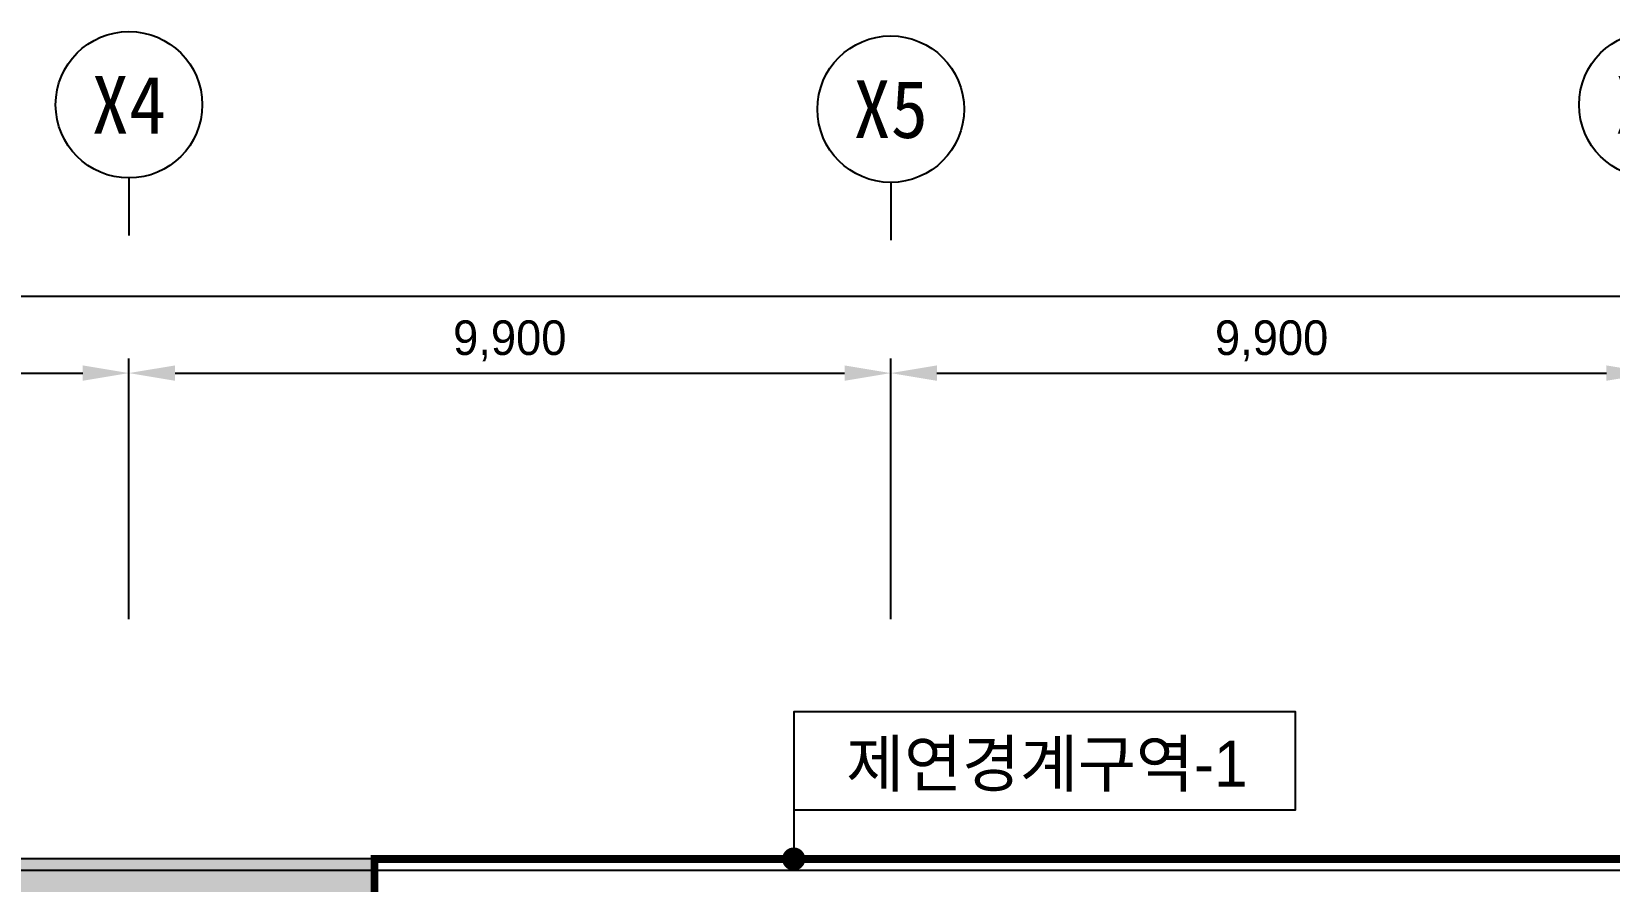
# Model space of a CAD drawing. Header units: millimetres. Extents: x 118559 to 211622, y 1329 to 63037.
# Drawn here: x 135965 to 156470, y 51982 to 63037 of the extents above; entities that cross this region are included whole.
import ezdxf
from ezdxf.enums import TextEntityAlignment as Align

# ---------------------------------------------------------------- set-up
doc = ezdxf.new("R2010")
doc.units = ezdxf.units.MM
doc.header["$LTSCALE"] = 120
doc.linetypes.add('HIDDENX2', pattern=[0.75, 0.5, -0.25])
for name, color, linetype in [('1구역', 41, 'Continuous'), ('ARCH', 9, 'Continuous'), ('duct-si', 7, 'Continuous'), ('FIRE-NOTE', 7, 'Continuous'), ('공사제외', 5, 'Continuous')]:
    doc.layers.add(name, color=color, linetype=linetype)
doc.styles.add('TT', font='')
doc.styles.add('돋움', font='')
doc.styles.add('울릉도l', font='')
doc.styles.get('TT').set_extended_font_data('Dotum')
doc.styles.get('돋움').set_extended_font_data('DotumChe')
doc.styles.get('울릉도l').set_extended_font_data('Dotum')
doc.dimstyles.new('HS-300', dxfattribs={"dimscale": 150, "dimtxt": 3, "dimasz": 4, "dimexe": 1.25, "dimexo": 2, "dimgap": 1, "dimtad": 1, "dimtoh": 1, "dimdec": 0, "dimlunit": 6, "dimtxsty": '울릉도l', "dimcen": 2.5, "dimclrd": 15, "dimclre": 15, "dimadec": 0, "dimazin": 0, "dimtfac": 1, "dimtdec": 0, "dimtmove": 0, "dimatfit": 3, "dimfxl": 0, "dimarcsym": 0})

# ---------------------------------------------------------------- blocks, each defined once
blk = doc.blocks.new('*U3')
blk.add_line((0, 5), (0, 0))
blk.add_circle((0, 11.35), 6.35)
at = {"color": 3, "style": '돋움'}
blk.add_attdef('NO', text='', height=5, dxfattribs=at).set_placement((0, 11.35), align=Align.MIDDLE_CENTER)
blk = doc.blocks.new('*D14')
at = {"layer": 'ARCH', "color": 1, "lineweight": -2}
for p, q in [((127330, 55394, 0), (127330, 58782, 0)), ((137230, 55394, 0), (137230, 58782, 0)), ((127930, 58594, 0), (136630, 58594, 0))]:
    blk.add_line(p, q, dxfattribs=at)
at = {"layer": 'ARCH', "color": 1}
for points in [[(127930, 58694, 0), (127930, 58494, 0), (127330, 58594, 0)], [(136630, 58694, 0), (136630, 58494, 0), (137230, 58594, 0)]]:
    blk.add_solid(points, dxfattribs=at)
at = {"layer": 'ARCH', "color": 0, "insert": (132280, 59013, 0), "char_height": 450, "attachment_point": 5, "style": '울릉도l'}
blk.add_mtext('9,900', dxfattribs=at)
blk = doc.blocks.new('*D15')
at = {"layer": 'ARCH', "color": 1, "lineweight": -2}
for p, q in [((137230, 55394, 0), (137230, 58782, 0)), ((147130, 55394, 0), (147130, 58782, 0)), ((137830, 58594, 0), (146530, 58594, 0))]:
    blk.add_line(p, q, dxfattribs=at)
at = {"layer": 'ARCH', "color": 1}
for points in [[(137830, 58694, 0), (137830, 58494, 0), (137230, 58594, 0)], [(146530, 58694, 0), (146530, 58494, 0), (147130, 58594, 0)]]:
    blk.add_solid(points, dxfattribs=at)
at = {"layer": 'ARCH', "color": 0, "insert": (142180, 59013, 0), "char_height": 450, "attachment_point": 5, "style": '울릉도l'}
blk.add_mtext('9,900', dxfattribs=at)
blk = doc.blocks.new('*D16')
at = {"layer": 'ARCH', "color": 1, "lineweight": -2}
for p, q in [((147130, 55394, 0), (147130, 58782, 0)), ((157030, 55394, 0), (157030, 58782, 0)), ((147730, 58594, 0), (156430, 58594, 0))]:
    blk.add_line(p, q, dxfattribs=at)
at = {"layer": 'ARCH', "color": 1}
for points in [[(147730, 58694, 0), (147730, 58494, 0), (147130, 58594, 0)], [(156430, 58694, 0), (156430, 58494, 0), (157030, 58594, 0)]]:
    blk.add_solid(points, dxfattribs=at)
at = {"layer": 'ARCH', "color": 0, "insert": (152080, 59013, 0), "char_height": 450, "attachment_point": 5, "style": '울릉도l'}
blk.add_mtext('9,900', dxfattribs=at)
blk = doc.blocks.new('*D7')
at = {"layer": 'ARCH', "color": 1, "lineweight": -2}
for p, q in [((127330, 55694, 0), (127330, 59782, 0)), ((199430, 55394, 0), (199430, 59782, 0)), ((127930, 59594, 0), (198830, 59594, 0))]:
    blk.add_line(p, q, dxfattribs=at)
at = {"layer": 'ARCH', "color": 1}
for points in [[(127930, 59694, 0), (127930, 59494, 0), (127330, 59594, 0)], [(198830, 59694, 0), (198830, 59494, 0), (199430, 59594, 0)]]:
    blk.add_solid(points, dxfattribs=at)
at = {"layer": 'ARCH', "color": 0, "insert": (163380, 60013, 0), "char_height": 450, "attachment_point": 5, "style": '울릉도l'}
blk.add_mtext('72,100', dxfattribs=at)

msp = doc.modelspace()

# ---------------------------------------------------------------- hatches: boundary and pattern name
at = {"layer": '공사제외', "linetype": 'Continuous'}
msp.add_hatch(color=253, dxfattribs=at).paths.add_polyline_path([(140420.1, 52274.1), (126880, 52274.1), (126880, 28344.3), (140420.1, 28344.3)])

# ---------------------------------------------------------------- linework, layer by layer
at = {"layer": '1구역', "color": 1, "linetype": 'HIDDENX2', "ltscale": 7, "const_width": 100, "elevation": 0}
msp.add_lwpolyline([(140420.1, 51924.1), (140420.1, 46196.6), (140420.1, 44357), (157380.1, 44357), (157380.1, 42084.2), (160991.4, 42084.2), (160991.4, 52274.1), (140420.1, 52274.1)], close=True, dxfattribs=at)
at = {"layer": 'ARCH', "color": 9}
for p, q in [((200110.1, 52274.2, 0), (125538.3, 52274.1, 0)), ((200110.1, 52274.2, 0), (125538.3, 52274.1, 0)), ((200110.1, 52274.2, 0), (125538.3, 52274.1, 0)), ((199960.1, 52124.2, 0), (127180.1, 52124.1, 0)), ((199960.1, 52124.2, 0), (127180.1, 52124.1, 0)), ((199960.1, 52124.2, 0), (127180.1, 52124.1, 0))]:
    msp.add_line(p, q, dxfattribs=at)
at = {"layer": 'duct-si', "linetype": 'Continuous'}
msp.add_line((145869.7, 52915, 0), (145869.7, 52274.1, 0), dxfattribs=at)
at = {"layer": 'duct-si', "linetype": 'Continuous', "elevation": 0}
msp.add_lwpolyline([(145869.7, 52915), (152392.4, 52915), (152392.4, 54187.5), (145869.7, 54187.5)], close=True, dxfattribs=at)
at = {"layer": 'duct-si', "const_width": 150, "elevation": 0}
msp.add_lwpolyline([(145794.7, 52274.1, 1), (145944.7, 52274.1, 1)], format="xyb", close=True, dxfattribs=at)
at = {"layer": '공사제외', "linetype": 'Continuous', "elevation": 0}
msp.add_lwpolyline([(140420.1, 52274.1), (126880, 52274.1), (126880, 28344.3), (140420.1, 28344.3)], close=True, dxfattribs=at)

# ---------------------------------------------------------------- block references
at = {"layer": 'ARCH', "color": 9, "xscale": 150, "yscale": 150, "zscale": 150}
for p, values in [((137230.9, 60381.8, 0), {'NO': 'X4'}), ((147130.9, 60324.5, 0), {'NO': 'X5'}), ((157028.9, 60381.8, 0), {'NO': 'X6'})]:
    msp.add_blockref('*U3', p, dxfattribs=at).add_auto_attribs(values)

# ---------------------------------------------------------------- texts
at = {"layer": 'FIRE-NOTE', "color": 6, "linetype": 'Continuous', "style": 'TT'}
msp.add_text('제연경계구역-1', height=600, dxfattribs=at).set_placement((149159.5, 53514.9, 0), align=Align.MIDDLE_CENTER)

# ---------------------------------------------------------------- dimensions: what is measured, and where the dimension line sits
at = {"layer": 'ARCH', "color": 9}
for base, p1, p2, picture, middle in [((199430.1, 59594.2, 0), (127330.1, 55394.2, 0), (199430.1, 55094.2, 0), '*D7', (163380.1, 60012.9, 0)), ((137230.1, 58594.2, 0), (127330.1, 55094.2, 0), (137230.1, 55094.2, 0), '*D14', (132280.1, 59012.9, 0)), ((147130.1, 58594.2, 0), (137230.1, 55094.2, 0), (147130.1, 55094.2, 0), '*D15', (142180.1, 59012.9, 0)), ((157030.1, 58594.2, 0), (147130.1, 55094.2, 0), (157030.1, 55094.2, 0), '*D16', (152080.1, 59012.9, 0))]:
    dim = msp.add_linear_dim(base=base, p1=p1, p2=p2, dimstyle='HS-300', override={"dimclrd": 1, "dimclre": 1, "dimtmove": 1}, dxfattribs=at)
    dim.commit()
    dim.dimension.update_dxf_attribs({"geometry": picture, "text_midpoint": middle})

doc.saveas('drawing.dxf')
